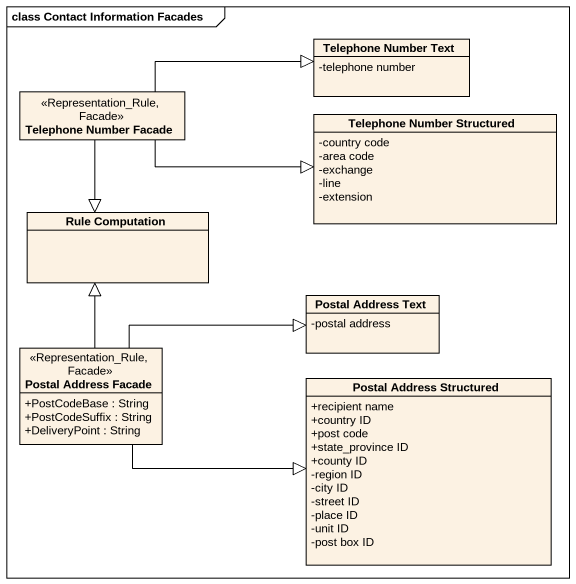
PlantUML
@startuml
mainframe class Contact Information Facades
hide circle
hide empty members
skinparam classAttributeIconSize 0
class "Telephone Number Text" as Telephone_Number_Text {
  -telephone number
}
class "Telephone Number Facade" as Telephone_Number_Facade <<Representation_Rule, Facade>>
class "Telephone Number Structured" as Telephone_Number_Structured {
  -country code
  -area code
  -exchange
  -line
  -extension
}
class "Rule Computation" as Rule_Computation
class "Postal Address Text" as Postal_Address_Text {
  -postal address
}
class "Postal Address Facade" as Postal_Address_Facade <<Representation_Rule, Facade>> {
  +PostCodeBase : String
  +PostCodeSuffix : String
  +DeliveryPoint : String
}
class "Postal Address Structured" as Postal_Address_Structured {
  +recipient name
  +country ID
  +post code
  +state_province ID
  +county ID
  -region ID
  -city ID
  -street ID
  -place ID
  -unit ID
  -post box ID
}
Telephone_Number_Facade -right-|> Telephone_Number_Text
Telephone_Number_Facade -right-|> Telephone_Number_Structured
Telephone_Number_Facade --|> Rule_Computation
Postal_Address_Facade -up-|> Rule_Computation
Postal_Address_Facade -right-|> Postal_Address_Text
Postal_Address_Facade -right-|> Postal_Address_Structured
@enduml
